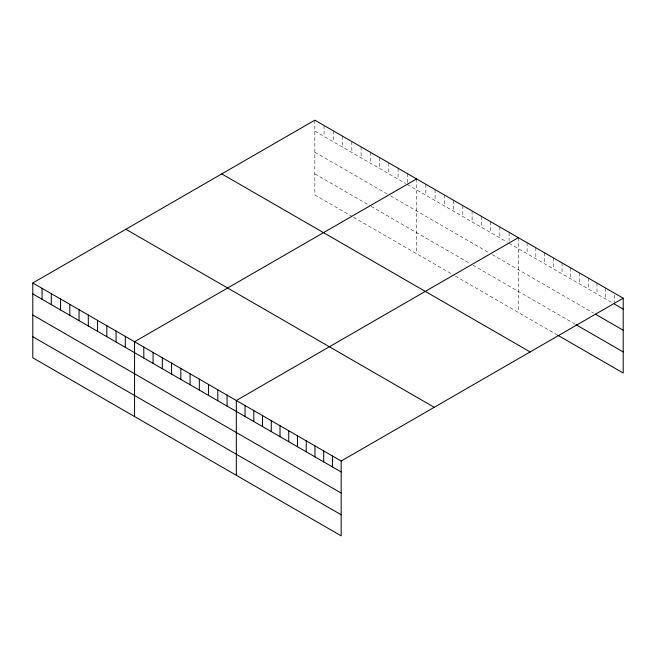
<?xml version="1.0" encoding="UTF-8"?>
<svg xmlns="http://www.w3.org/2000/svg" width="656" height="656" viewBox="0 0 656 656"><rect width="100%" height="100%" fill="white"/><g stroke="black" fill="none" stroke-linecap="round" stroke-linejoin="round"><path stroke-width="0.49" stroke-dasharray="3.28 2.46" d="M314.831 120.163L314.831 194.971L351.837 216.332M314.831 131.11L405.662 183.549M407.343 184.525L507.424 242.302M509.105 243.269L612.712 303.097M314.831 152.184L388.844 194.914M390.525 195.882L488.917 252.691M492.287 254.635L593.491 313.068M314.831 173.897L370.337 205.943M371.181 206.427L469.573 263.236M472.943 265.18L575.148 324.187M353.518 217.308L453.599 275.085M455.28 276.061L556.796 334.667M614.459 295.143L614.459 302.113M605.726 288.107L605.726 299.054M596.993 283.064L596.993 294.011M588.252 278.021L588.252 288.968M579.519 272.978L579.519 283.925M570.777 267.935L570.777 278.882M562.044 262.892L562.044 273.839M553.303 257.841L553.303 268.788M544.57 252.798L544.57 263.745M535.829 247.755L535.829 258.702M527.096 242.712L527.096 253.659M518.355 237.669L518.355 312.477M509.105 232.322L509.105 242.277M499.856 226.984L499.856 237.931M490.598 221.646L490.598 232.593M481.348 216.3L481.348 227.247M472.099 210.961L472.099 221.908M462.849 205.623L462.849 216.57M453.599 200.277L453.599 211.224M444.35 194.939L444.35 205.886M435.092 189.6L435.092 200.547M425.842 184.254L425.842 195.201M416.593 178.916L416.593 253.724M407.343 173.578L407.343 182.532M398.094 168.231L398.094 179.178M388.844 162.893L388.844 173.84M379.586 157.555L379.586 168.502M370.337 152.208L370.337 163.155M361.087 146.87L361.087 157.817M351.837 141.532L351.837 152.479M342.588 136.186L342.588 147.133M333.33 130.847L333.33 141.794M324.08 125.509L324.08 136.448"/><path stroke-width="0.98" d="M32.8 282.99L341.169 461.029L341.169 535.837L32.8 357.799L32.8 282.99L314.831 120.163L623.2 298.201L623.2 373.01L557.674 335.175M416.593 178.916L134.562 341.743L134.562 416.552M518.355 237.669L236.324 400.496L236.324 475.305M341.169 461.029L623.2 298.201M614.459 304.105L623.2 309.148M595.238 314.076L623.2 330.222M576.017 324.695L623.2 351.936M221.761 173.897L530.13 351.936M125.87 229.264L434.239 407.294M32.8 293.937L341.169 471.976M32.8 315.011L341.169 493.05M32.8 336.725L341.169 514.763M332.428 455.986L332.428 466.933M323.695 450.943L323.695 461.89M314.954 445.9L314.954 456.838M306.221 440.848L306.221 451.795M297.48 435.805L297.48 446.752M288.747 430.762L288.747 441.709M280.005 425.719L280.005 436.666M271.272 420.676L271.272 431.623M262.531 415.633L262.531 426.58M253.798 410.582L253.798 421.529M245.057 405.539L245.057 416.486M227.074 395.158L227.074 406.105M217.825 389.812L217.825 400.759M208.567 384.473L208.567 395.42M199.317 379.135L199.317 390.082M190.068 373.789L190.068 384.736M180.818 368.451L180.818 379.398M171.569 363.112L171.569 374.059M162.311 357.766L162.311 368.713M153.061 352.428L153.061 363.375M143.812 347.09L143.812 358.037M125.312 336.405L125.312 347.352M116.063 331.067L116.063 342.014M106.805 325.72L106.805 336.667M97.555 320.382L97.555 331.329M88.306 315.044L88.306 325.983M79.056 309.698L79.056 320.645M69.807 304.359L69.807 315.306M60.557 299.021L60.557 309.96M51.299 293.675L51.299 304.622M42.05 288.337L42.05 299.284"/></g></svg>
